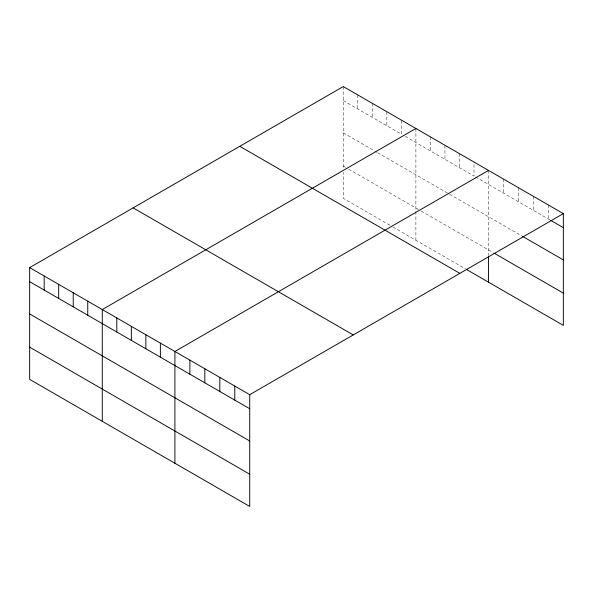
<?xml version="1.0" encoding="UTF-8"?>
<svg xmlns="http://www.w3.org/2000/svg" width="593" height="593" viewBox="0 0 593 593"><rect width="100%" height="100%" fill="white"/><g stroke="black" fill="none" stroke-linecap="round" stroke-linejoin="round"><path stroke-width="0.44" stroke-dasharray="2.96 2.22" d="M343.273 86.556L343.273 168.76M343.273 100.61L401.372 134.151L401.372 120.097M405.189 136.36L474 176.084L474 162.03M475.527 176.966L549.963 219.944M343.273 132.854L376.903 152.275M377.674 152.712L448.768 193.763M449.531 194.2L521.603 235.814M343.273 166.07L345.563 167.396M348.617 169.161L420.481 210.648M421.245 211.093L493.25 252.662M389.905 225.236L343.273 198.314L343.273 172.341M392.959 227.008L465.587 268.933M548.384 204.978L548.384 219.032M533.418 196.335L533.418 210.389M518.452 187.699L518.452 201.753M503.487 179.056L503.487 193.11M488.521 170.413L488.521 255.309M459.471 153.646L459.471 167.7M444.95 145.255L444.95 159.309M430.422 136.872L430.422 150.926M415.893 128.488L415.893 210.693M415.893 211.582L415.893 240.247M386.844 111.714L386.844 125.768M372.322 103.33L372.322 117.384M357.794 94.939L357.794 108.993"/><path stroke-width="0.89" d="M29.65 267.621L249.727 394.686L249.727 506.444L29.65 379.379L29.65 267.621L343.273 86.556L563.35 213.621L563.35 325.379L466.35 269.378M415.893 128.488L102.278 309.553L102.278 421.312M488.521 170.413L174.905 351.486L174.905 463.244M249.727 394.686L563.35 213.621M550.749 220.396L563.35 227.675M522.389 236.266L563.35 259.912M494.036 253.115L563.35 293.135M239.772 146.308L459.857 273.373M133.143 207.869L353.228 334.934M29.65 281.675L249.727 408.74M29.65 313.919L249.727 440.984M29.65 347.142L249.727 474.2M488.521 256.206L488.521 282.179M234.769 386.043L234.769 400.097M219.803 377.407L219.803 391.454M204.837 368.764L204.837 382.819M189.871 360.121L189.871 374.176M160.377 343.095L160.377 357.149M145.856 334.711L145.856 348.766M131.327 326.328L131.327 340.375M116.799 317.937L116.799 331.991M87.749 301.17L87.749 315.217M73.228 292.779L73.228 306.833M58.7 284.395L58.7 298.449M44.178 276.004L44.178 290.059"/></g></svg>
